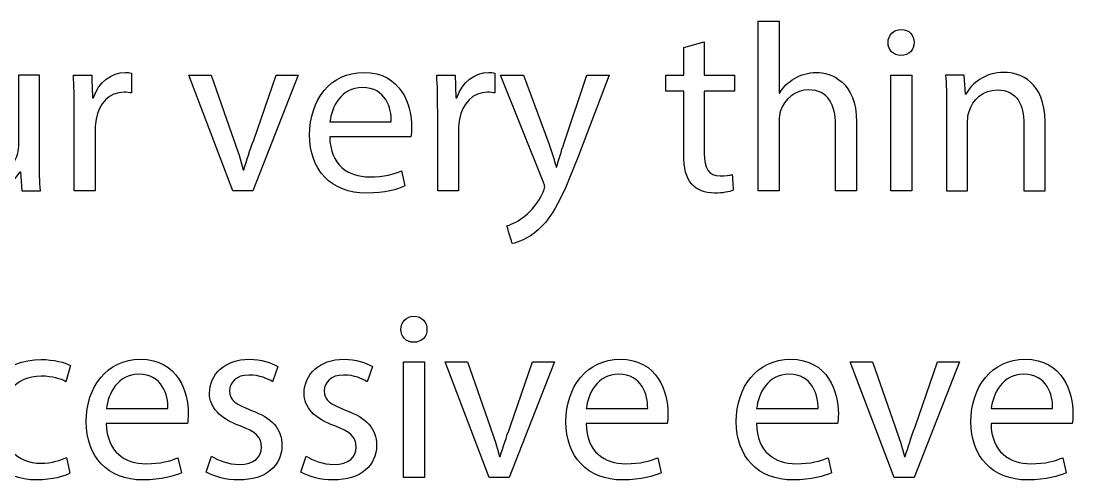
# Model space of a CAD drawing. Header units: millimetres. Extents: x -104 to 108, y -148 to 121.
# Drawn here: x 24.63 to 35.51, y 113.2 to 117.94 of the extents above; entities that cross this region are included whole.
import ezdxf

# ---------------------------------------------------------------- set-up
doc = ezdxf.new("R2010")
doc.units = ezdxf.units.MM
doc.header["$MEASUREMENT"] = 0
doc.layers.add('Capa 1', color=7, linetype='Continuous')

msp = doc.modelspace()

# ---------------------------------------------------------------- linework, layer by layer
at = {"layer": 'Capa 1', "color": 252}
for points, knots in [([(32.2528, 116.1903), (32.2528, 116.1903), (32.4702, 116.1903), (32.4702, 116.1903), (32.4702, 116.1903), (32.4702, 116.1903), (32.4702, 116.9114), (32.4702, 116.9114), (32.4702, 116.9114), (32.4702, 116.9535), (32.4726, 116.9855), (32.485, 117.0151), (32.485, 117.0151), (32.5245, 117.1337), (32.6356, 117.2324), (32.7764, 117.2324), (32.7764, 117.2324), (32.9814, 117.2325), (33.0529, 117.0694), (33.0529, 116.8768), (33.0529, 116.8768), (33.0529, 116.8768), (33.0529, 116.1903), (33.0529, 116.1903), (33.0529, 116.1903), (33.0529, 116.1903), (33.2703, 116.1903), (33.2703, 116.1903), (33.2703, 116.1903), (33.2703, 116.1903), (33.2703, 116.9015), (33.2703, 116.9015), (33.2703, 116.9015), (33.2703, 117.3141), (33.0134, 117.4127), (32.8529, 117.4127), (32.8529, 117.4127), (32.7715, 117.4127), (32.6949, 117.388), (32.6307, 117.351), (32.6307, 117.351), (32.564, 117.3141), (32.5097, 117.2596), (32.4751, 117.1979), (32.4751, 117.1979), (32.4751, 117.1979), (32.4702, 117.198), (32.4702, 117.198), (32.4702, 117.198), (32.4702, 117.198), (32.4702, 117.9437), (32.4702, 117.9437), (32.4702, 117.9437), (32.4702, 117.9437), (32.2528, 117.9437), (32.2528, 117.9437), (32.2528, 117.9437), (32.2528, 117.9437), (32.2528, 116.1903), (32.2528, 116.1903)], [0, 0, 0, 0, 0.0625, 0.0625, 0.0625, 0.0625, 0.125, 0.125, 0.125, 0.125, 0.1875, 0.1875, 0.1875, 0.1875, 0.25, 0.25, 0.25, 0.25, 0.3125, 0.3125, 0.3125, 0.3125, 0.375, 0.375, 0.375, 0.375, 0.4375, 0.4375, 0.4375, 0.4375, 0.5, 0.5, 0.5, 0.5, 0.5625, 0.5625, 0.5625, 0.5625, 0.625, 0.625, 0.625, 0.625, 0.6875, 0.6875, 0.6875, 0.6875, 0.75, 0.75, 0.75, 0.75, 0.8125, 0.8125, 0.8125, 0.8125, 0.875, 0.875, 0.875, 0.875, 1, 1, 1, 1]), ([(33.7323, 117.8572), (33.6533, 117.8572), (33.5965, 117.7979), (33.5965, 117.7214), (33.5965, 117.7214), (33.5966, 117.6474), (33.6508, 117.588), (33.7274, 117.588), (33.7274, 117.588), (33.8138, 117.5881), (33.8681, 117.6473), (33.8656, 117.7214), (33.8656, 117.7214), (33.8656, 117.7981), (33.8138, 117.8572), (33.7323, 117.8572)], [0, 0, 0, 0, 0.2, 0.2, 0.2, 0.2, 0.4, 0.4, 0.4, 0.4, 0.6, 0.6, 0.6, 0.6, 1, 1, 1, 1]), ([(31.485, 117.672), (31.485, 117.672), (31.485, 117.3857), (31.485, 117.3857), (31.485, 117.3857), (31.485, 117.3857), (31.2997, 117.3857), (31.2997, 117.3857), (31.2997, 117.3857), (31.2997, 117.3857), (31.2997, 117.2202), (31.2997, 117.2202), (31.2997, 117.2202), (31.2997, 117.2202), (31.485, 117.2202), (31.485, 117.2202), (31.485, 117.2202), (31.485, 117.2202), (31.485, 116.5681), (31.485, 116.5681), (31.485, 116.5681), (31.485, 116.4274), (31.5072, 116.3212), (31.5689, 116.257), (31.5689, 116.257), (31.6208, 116.1979), (31.7023, 116.1656), (31.8035, 116.1656), (31.8035, 116.1656), (31.8875, 116.1657), (31.9541, 116.178), (31.9961, 116.1953), (31.9961, 116.1953), (31.9961, 116.1953), (31.9863, 116.3584), (31.9863, 116.3584), (31.9863, 116.3584), (31.9592, 116.3509), (31.9171, 116.3434), (31.8603, 116.3434), (31.8603, 116.3434), (31.7394, 116.3435), (31.6973, 116.4274), (31.6973, 116.5756), (31.6973, 116.5756), (31.6973, 116.5756), (31.6974, 117.2202), (31.6974, 117.2202), (31.6974, 117.2202), (31.6974, 117.2202), (32.0086, 117.2202), (32.0086, 117.2202), (32.0086, 117.2202), (32.0086, 117.2202), (32.0086, 117.3857), (32.0086, 117.3857), (32.0086, 117.3857), (32.0086, 117.3857), (31.6974, 117.3857), (31.6974, 117.3857), (31.6974, 117.3857), (31.6974, 117.3857), (31.6974, 117.7288), (31.6974, 117.7288), (31.6974, 117.7288), (31.6974, 117.7288), (31.485, 117.672), (31.485, 117.672)], [0, 0, 0, 0, 0.0555556, 0.0555556, 0.0555556, 0.0555556, 0.1111111, 0.1111111, 0.1111111, 0.1111111, 0.1666667, 0.1666667, 0.1666667, 0.1666667, 0.2222222, 0.2222222, 0.2222222, 0.2222222, 0.2777778, 0.2777778, 0.2777778, 0.2777778, 0.3333333, 0.3333333, 0.3333333, 0.3333333, 0.3888889, 0.3888889, 0.3888889, 0.3888889, 0.4444444, 0.4444444, 0.4444444, 0.4444445, 0.5, 0.5, 0.5, 0.5, 0.5555556, 0.5555556, 0.5555556, 0.5555556, 0.6111111, 0.6111111, 0.6111111, 0.6111111, 0.6666667, 0.6666667, 0.6666667, 0.6666667, 0.7222222, 0.7222222, 0.7222222, 0.7222222, 0.7777778, 0.7777778, 0.7777778, 0.7777778, 0.8333333, 0.8333333, 0.8333333, 0.8333333, 0.8888889, 0.8888889, 0.8888889, 0.8888889, 1, 1, 1, 1]), ([(24.8244, 117.3857), (24.8244, 117.3857), (24.8244, 116.5163), (24.8244, 116.5163), (24.8244, 116.5163), (24.8244, 116.3928), (24.8269, 116.2842), (24.8344, 116.1903), (24.8344, 116.1903), (24.8344, 116.1903), (24.6418, 116.1903), (24.6418, 116.1903), (24.6418, 116.1903), (24.6418, 116.1903), (24.6294, 116.3856), (24.6294, 116.3856), (24.6294, 116.3856), (24.6294, 116.3856), (24.6244, 116.3854), (24.6244, 116.3854), (24.6244, 116.3854), (24.5676, 116.2891), (24.4417, 116.1633), (24.2293, 116.1632), (24.2293, 116.1632), (24.0416, 116.1632), (23.817, 116.2669), (23.817, 116.6868), (23.817, 116.6868), (23.817, 116.6868), (23.817, 117.3857), (23.817, 117.3857), (23.817, 117.3857), (23.817, 117.3857), (24.0343, 117.3857), (24.0343, 117.3857), (24.0343, 117.3857), (24.0343, 117.3857), (24.0342, 116.7237), (24.0342, 116.7237), (24.0342, 116.7237), (24.0342, 116.4965), (24.1034, 116.3435), (24.3009, 116.3434), (24.3009, 116.3434), (24.4466, 116.3434), (24.5479, 116.4447), (24.5873, 116.541), (24.5873, 116.541), (24.5997, 116.5731), (24.6071, 116.6126), (24.6071, 116.6523), (24.6071, 116.6523), (24.6071, 116.6523), (24.6071, 117.3857), (24.6071, 117.3857), (24.6071, 117.3857), (24.6071, 117.3857), (24.8244, 117.3857), (24.8244, 117.3857)], [0, 0, 0, 0, 0.125, 0.125, 0.125, 0.125, 0.1875, 0.1875, 0.1875, 0.1875, 0.25, 0.25, 0.25, 0.25, 0.3125, 0.3125, 0.3125, 0.3125, 0.375, 0.375, 0.375, 0.375, 0.4375, 0.4375, 0.4375, 0.4375, 0.5, 0.5, 0.5, 0.5, 0.5625, 0.5625, 0.5625, 0.5625, 0.625, 0.625, 0.625, 0.625, 0.6875, 0.6875, 0.6875, 0.6875, 0.75, 0.75, 0.75, 0.75, 0.8125, 0.8125, 0.8125, 0.8125, 0.875, 0.875, 0.875, 0.875, 0.9375, 0.9375, 0.9375, 0.9375, 1, 1, 1, 1]), ([(25.1852, 116.1903), (25.1852, 116.1903), (25.4001, 116.1903), (25.4001, 116.1903), (25.4001, 116.1903), (25.4001, 116.1903), (25.4001, 116.8275), (25.4001, 116.8275), (25.4001, 116.8275), (25.4001, 116.8646), (25.405, 116.899), (25.4099, 116.9287), (25.4099, 116.9287), (25.4396, 117.0918), (25.5482, 117.2077), (25.7013, 117.2077), (25.7013, 117.2077), (25.731, 117.2079), (25.7532, 117.2052), (25.7754, 117.2003), (25.7754, 117.2003), (25.7754, 117.2003), (25.7754, 117.4053), (25.7754, 117.4053), (25.7754, 117.4053), (25.7557, 117.4103), (25.7383, 117.4127), (25.7136, 117.4127), (25.7136, 117.4127), (25.568, 117.4127), (25.4371, 117.3114), (25.3827, 117.1509), (25.3827, 117.1509), (25.3827, 117.1509), (25.3729, 117.151), (25.3729, 117.151), (25.3729, 117.151), (25.3729, 117.151), (25.3655, 117.3857), (25.3655, 117.3857), (25.3655, 117.3857), (25.3655, 117.3857), (25.1754, 117.3857), (25.1754, 117.3857), (25.1754, 117.3857), (25.1827, 117.2746), (25.1852, 117.1534), (25.1852, 117.0126), (25.1852, 117.0126), (25.1852, 117.0126), (25.1852, 116.1903), (25.1852, 116.1903)], [0, 0, 0, 0, 0.0714286, 0.0714286, 0.0714286, 0.0714286, 0.1428571, 0.1428571, 0.1428571, 0.1428572, 0.2142857, 0.2142857, 0.2142857, 0.2142857, 0.2857143, 0.2857143, 0.2857143, 0.2857143, 0.3571429, 0.3571429, 0.3571429, 0.3571429, 0.4285714, 0.4285714, 0.4285714, 0.4285714, 0.5, 0.5, 0.5, 0.5, 0.5714286, 0.5714286, 0.5714286, 0.5714286, 0.6428571, 0.6428571, 0.6428571, 0.6428572, 0.7142857, 0.7142857, 0.7142857, 0.7142857, 0.7857143, 0.7857143, 0.7857143, 0.7857143, 0.8571429, 0.8571429, 0.8571429, 0.8571429, 1, 1, 1, 1]), ([(26.368, 117.3857), (26.368, 117.3857), (26.8224, 116.1903), (26.8224, 116.1903), (26.8224, 116.1903), (26.8224, 116.1903), (27.0298, 116.1903), (27.0298, 116.1903), (27.0298, 116.1903), (27.0298, 116.1903), (27.499, 117.3857), (27.499, 117.3857), (27.499, 117.3857), (27.499, 117.3857), (27.2718, 117.3857), (27.2718, 117.3857), (27.2718, 117.3857), (27.2718, 117.3857), (27.0397, 116.714), (27.0397, 116.714), (27.0397, 116.714), (27.0002, 116.6052), (26.9655, 116.5064), (26.9384, 116.4076), (26.9384, 116.4076), (26.9384, 116.4076), (26.931, 116.4078), (26.931, 116.4078), (26.931, 116.4078), (26.9063, 116.5064), (26.8742, 116.6052), (26.8347, 116.7138), (26.8347, 116.7138), (26.8347, 116.7138), (26.6002, 117.3857), (26.6002, 117.3857), (26.6002, 117.3857), (26.6002, 117.3857), (26.368, 117.3857), (26.368, 117.3857)], [0, 0, 0, 0, 0.0909091, 0.0909091, 0.0909091, 0.0909091, 0.1818182, 0.1818182, 0.1818182, 0.1818182, 0.2727273, 0.2727273, 0.2727273, 0.2727273, 0.3636364, 0.3636364, 0.3636364, 0.3636364, 0.4545455, 0.4545455, 0.4545455, 0.4545455, 0.5454545, 0.5454545, 0.5454545, 0.5454546, 0.6363636, 0.6363636, 0.6363636, 0.6363636, 0.7272727, 0.7272727, 0.7272727, 0.7272727, 0.8181818, 0.8181818, 0.8181818, 0.8181818, 1, 1, 1, 1]), ([(28.6647, 116.7485), (28.6672, 116.7707), (28.6721, 116.8052), (28.6721, 116.8496), (28.6721, 116.8496), (28.6721, 117.0696), (28.5684, 117.4127), (28.1782, 117.4127), (28.1782, 117.4127), (27.8301, 117.4127), (27.6176, 117.1287), (27.6176, 116.7682), (27.6176, 116.7682), (27.6176, 116.4078), (27.8374, 116.1656), (28.2053, 116.1656), (28.2053, 116.1656), (28.3955, 116.1657), (28.5264, 116.2051), (28.6029, 116.2397), (28.6029, 116.2397), (28.6029, 116.2397), (28.566, 116.3953), (28.566, 116.3953), (28.566, 116.3953), (28.4844, 116.3608), (28.3906, 116.3335), (28.235, 116.3335), (28.235, 116.3335), (28.0177, 116.3336), (27.83, 116.4545), (27.8251, 116.7484), (27.8251, 116.7484), (27.8251, 116.7484), (28.6647, 116.7485), (28.6647, 116.7485)], [0, 0, 0, 0, 0.1, 0.1, 0.1, 0.1, 0.2, 0.2, 0.2, 0.2, 0.3, 0.3, 0.3, 0.3, 0.4, 0.4, 0.4, 0.4, 0.5, 0.5, 0.5, 0.5, 0.6, 0.6, 0.6, 0.6, 0.7, 0.7, 0.7, 0.7, 0.8, 0.8, 0.8, 0.8, 1, 1, 1, 1]), ([(28.9412, 116.1903), (28.9412, 116.1903), (29.1561, 116.1903), (29.1561, 116.1903), (29.1561, 116.1903), (29.1561, 116.1903), (29.1561, 116.8275), (29.1561, 116.8275), (29.1561, 116.8275), (29.1561, 116.8646), (29.161, 116.899), (29.1659, 116.9287), (29.1659, 116.9287), (29.1956, 117.0918), (29.3042, 117.2077), (29.4573, 117.2077), (29.4573, 117.2077), (29.487, 117.2079), (29.5092, 117.2052), (29.5314, 117.2003), (29.5314, 117.2003), (29.5314, 117.2003), (29.5315, 117.4053), (29.5315, 117.4053), (29.5315, 117.4053), (29.5117, 117.4103), (29.4944, 117.4127), (29.4697, 117.4127), (29.4697, 117.4127), (29.324, 117.4127), (29.1931, 117.3114), (29.1388, 117.1509), (29.1388, 117.1509), (29.1388, 117.1509), (29.1289, 117.151), (29.1289, 117.151), (29.1289, 117.151), (29.1289, 117.151), (29.1215, 117.3857), (29.1215, 117.3857), (29.1215, 117.3857), (29.1215, 117.3857), (28.9314, 117.3857), (28.9314, 117.3857), (28.9314, 117.3857), (28.9387, 117.2746), (28.9412, 117.1534), (28.9412, 117.0126), (28.9412, 117.0126), (28.9412, 117.0126), (28.9412, 116.1903), (28.9412, 116.1903)], [0, 0, 0, 0, 0.0714286, 0.0714286, 0.0714286, 0.0714286, 0.1428571, 0.1428571, 0.1428571, 0.1428572, 0.2142857, 0.2142857, 0.2142857, 0.2142857, 0.2857143, 0.2857143, 0.2857143, 0.2857143, 0.3571429, 0.3571429, 0.3571429, 0.3571429, 0.4285714, 0.4285714, 0.4285714, 0.4285714, 0.5, 0.5, 0.5, 0.5, 0.5714286, 0.5714286, 0.5714286, 0.5714286, 0.6428571, 0.6428571, 0.6428571, 0.6428572, 0.7142857, 0.7142857, 0.7142857, 0.7142857, 0.7857143, 0.7857143, 0.7857143, 0.7857143, 0.8571429, 0.8571429, 0.8571429, 0.8571429, 1, 1, 1, 1]), ([(29.5907, 117.3857), (29.5907, 117.3857), (30.0328, 116.2842), (30.0328, 116.2842), (30.0328, 116.2842), (30.0426, 116.257), (30.0476, 116.2397), (30.0476, 116.2273), (30.0476, 116.2273), (30.0476, 116.2151), (30.0401, 116.1977), (30.0303, 116.1755), (30.0303, 116.1755), (29.9809, 116.0645), (29.9068, 115.9804), (29.8475, 115.9335), (29.8475, 115.9335), (29.7834, 115.8792), (29.7117, 115.8446), (29.6574, 115.8273), (29.6574, 115.8273), (29.6574, 115.8273), (29.7117, 115.6446), (29.7117, 115.6446), (29.7117, 115.6446), (29.7661, 115.6545), (29.8722, 115.6915), (29.9784, 115.7853), (29.9784, 115.7853), (30.1266, 115.9139), (30.2328, 116.1236), (30.3883, 116.5336), (30.3883, 116.5336), (30.3883, 116.5336), (30.7144, 117.3857), (30.7144, 117.3857), (30.7144, 117.3857), (30.7144, 117.3857), (30.4847, 117.3857), (30.4847, 117.3857), (30.4847, 117.3857), (30.4847, 117.3857), (30.2476, 116.6842), (30.2476, 116.6842), (30.2476, 116.6842), (30.218, 116.5979), (30.1932, 116.5064), (30.171, 116.4348), (30.171, 116.4348), (30.171, 116.4348), (30.1662, 116.4348), (30.1662, 116.4348), (30.1662, 116.4348), (30.1463, 116.5064), (30.1167, 116.6002), (30.0895, 116.6793), (30.0895, 116.6793), (30.0895, 116.6793), (29.8278, 117.3857), (29.8278, 117.3857), (29.8278, 117.3857), (29.8278, 117.3857), (29.5907, 117.3857), (29.5907, 117.3857)], [0, 0, 0, 0, 0.0588235, 0.0588235, 0.0588235, 0.0588235, 0.1176471, 0.1176471, 0.1176471, 0.1176471, 0.1764706, 0.1764706, 0.1764706, 0.1764706, 0.2352941, 0.2352941, 0.2352941, 0.2352941, 0.2941176, 0.2941176, 0.2941176, 0.2941177, 0.3529412, 0.3529412, 0.3529412, 0.3529412, 0.4117647, 0.4117647, 0.4117647, 0.4117647, 0.4705882, 0.4705882, 0.4705882, 0.4705882, 0.5294118, 0.5294118, 0.5294118, 0.5294118, 0.5882353, 0.5882353, 0.5882353, 0.5882353, 0.6470588, 0.6470588, 0.6470588, 0.6470588, 0.7058824, 0.7058824, 0.7058824, 0.7058824, 0.7647059, 0.7647059, 0.7647059, 0.7647059, 0.8235294, 0.8235294, 0.8235294, 0.8235294, 0.8823529, 0.8823529, 0.8823529, 0.882353, 1, 1, 1, 1]), ([(33.841, 116.1903), (33.841, 116.1903), (33.841, 117.3857), (33.841, 117.3857), (33.841, 117.3857), (33.841, 117.3857), (33.6236, 117.3857), (33.6236, 117.3857), (33.6236, 117.3857), (33.6236, 117.3857), (33.6236, 116.1903), (33.6236, 116.1903), (33.6236, 116.1903), (33.6236, 116.1903), (33.841, 116.1903), (33.841, 116.1903)], [0, 0, 0, 0, 0.2, 0.2, 0.2, 0.2, 0.4, 0.4, 0.4, 0.4, 0.6, 0.6, 0.6, 0.6, 1, 1, 1, 1]), ([(34.2014, 116.1903), (34.2014, 116.1903), (34.2014, 117.062), (34.2014, 117.062), (34.2014, 117.062), (34.2014, 117.1855), (34.1989, 117.2869), (34.1916, 117.3857), (34.1916, 117.3857), (34.1916, 117.3857), (34.3842, 117.3857), (34.3842, 117.3857), (34.3842, 117.3857), (34.3842, 117.3857), (34.3966, 117.1881), (34.3966, 117.1881), (34.3966, 117.1881), (34.3966, 117.1881), (34.4014, 117.188), (34.4014, 117.188), (34.4014, 117.188), (34.4607, 117.3016), (34.599, 117.4127), (34.7965, 117.4127), (34.7965, 117.4127), (34.962, 117.4127), (35.2189, 117.3141), (35.2189, 116.9041), (35.2189, 116.9041), (35.2189, 116.9041), (35.2189, 116.1903), (35.2189, 116.1903), (35.2189, 116.1903), (35.2189, 116.1903), (35.0015, 116.1903), (35.0015, 116.1903), (35.0015, 116.1903), (35.0015, 116.1903), (35.0015, 116.8793), (35.0015, 116.8793), (35.0015, 116.8793), (35.0015, 117.0719), (34.93, 117.2325), (34.7249, 117.2324), (34.7249, 117.2324), (34.5817, 117.2324), (34.4706, 117.1313), (34.4335, 117.0102), (34.4335, 117.0102), (34.4236, 116.983), (34.4188, 116.946), (34.4188, 116.9091), (34.4188, 116.9091), (34.4188, 116.9091), (34.4188, 116.1903), (34.4188, 116.1903), (34.4188, 116.1903), (34.4188, 116.1903), (34.2014, 116.1903), (34.2014, 116.1903)], [0, 0, 0, 0, 0.125, 0.125, 0.125, 0.125, 0.1875, 0.1875, 0.1875, 0.1875, 0.25, 0.25, 0.25, 0.25, 0.3125, 0.3125, 0.3125, 0.3125, 0.375, 0.375, 0.375, 0.375, 0.4375, 0.4375, 0.4375, 0.4375, 0.5, 0.5, 0.5, 0.5, 0.5625, 0.5625, 0.5625, 0.5625, 0.625, 0.625, 0.625, 0.625, 0.6875, 0.6875, 0.6875, 0.6875, 0.75, 0.75, 0.75, 0.75, 0.8125, 0.8125, 0.8125, 0.8125, 0.875, 0.875, 0.875, 0.875, 0.9375, 0.9375, 0.9375, 0.9375, 1, 1, 1, 1]), ([(27.8276, 116.9041), (27.8448, 117.0547), (27.9411, 117.2571), (28.1609, 117.2571), (28.1609, 117.2571), (28.4054, 117.2571), (28.4646, 117.0423), (28.4622, 116.904), (28.4622, 116.904), (28.4622, 116.904), (27.8276, 116.9041), (27.8276, 116.9041)], [0, 0, 0, 0, 0.25, 0.25, 0.25, 0.25, 0.5, 0.5, 0.5, 0.5, 1, 1, 1, 1]), ([(28.6967, 114.8939), (28.6178, 114.8939), (28.5609, 114.8347), (28.5609, 114.7581), (28.5609, 114.7581), (28.561, 114.6842), (28.6152, 114.6247), (28.6918, 114.6247), (28.6918, 114.6247), (28.7783, 114.6248), (28.8326, 114.684), (28.8301, 114.7581), (28.8301, 114.7581), (28.8301, 114.8348), (28.7782, 114.8939), (28.6967, 114.8939)], [0, 0, 0, 0, 0.2, 0.2, 0.2, 0.2, 0.4, 0.4, 0.4, 0.4, 0.6, 0.6, 0.6, 0.6, 1, 1, 1, 1]), ([(25.1037, 113.4346), (25.0419, 113.4074), (24.9604, 113.3752), (24.837, 113.3752), (24.837, 113.3752), (24.5999, 113.3753), (24.4221, 113.5456), (24.4221, 113.8222), (24.4221, 113.8222), (24.4221, 114.0716), (24.5703, 114.2741), (24.8444, 114.2741), (24.8444, 114.2741), (24.9629, 114.2742), (25.0444, 114.2469), (25.0962, 114.2173), (25.0962, 114.2173), (25.0962, 114.2173), (25.1457, 114.3853), (25.1457, 114.3853), (25.1457, 114.3853), (25.0864, 114.4149), (24.9728, 114.4469), (24.8444, 114.4469), (24.8444, 114.4469), (24.4542, 114.447), (24.2023, 114.1802), (24.2023, 113.8123), (24.2023, 113.8123), (24.2023, 113.4469), (24.4369, 113.2023), (24.7974, 113.2023), (24.7974, 113.2023), (24.958, 113.2024), (25.0839, 113.2419), (25.1407, 113.2715), (25.1407, 113.2715), (25.1407, 113.2715), (25.1037, 113.4346), (25.1037, 113.4346)], [0, 0, 0, 0, 0.0909091, 0.0909091, 0.0909091, 0.0909091, 0.1818182, 0.1818182, 0.1818182, 0.1818182, 0.2727273, 0.2727273, 0.2727273, 0.2727273, 0.3636364, 0.3636364, 0.3636364, 0.3636364, 0.4545455, 0.4545455, 0.4545455, 0.4545455, 0.5454545, 0.5454545, 0.5454545, 0.5454546, 0.6363636, 0.6363636, 0.6363636, 0.6363636, 0.7272727, 0.7272727, 0.7272727, 0.7272727, 0.8181818, 0.8181818, 0.8181818, 0.8181818, 1, 1, 1, 1]), ([(26.3557, 113.7853), (26.3582, 113.8075), (26.3631, 113.8419), (26.3631, 113.8864), (26.3631, 113.8864), (26.3631, 114.1063), (26.2593, 114.4494), (25.8692, 114.4494), (25.8692, 114.4494), (25.521, 114.4494), (25.3086, 114.1654), (25.3086, 113.8049), (25.3086, 113.8049), (25.3086, 113.4445), (25.5284, 113.2023), (25.8963, 113.2023), (25.8963, 113.2023), (26.0865, 113.2024), (26.2174, 113.2419), (26.2939, 113.2764), (26.2939, 113.2764), (26.2939, 113.2764), (26.257, 113.432), (26.257, 113.432), (26.257, 113.432), (26.1754, 113.3975), (26.0815, 113.3703), (25.926, 113.3703), (25.926, 113.3703), (25.7087, 113.3703), (25.521, 113.4913), (25.516, 113.7852), (25.516, 113.7852), (25.516, 113.7852), (26.3557, 113.7853), (26.3557, 113.7853)], [0, 0, 0, 0, 0.1, 0.1, 0.1, 0.1, 0.2, 0.2, 0.2, 0.2, 0.3, 0.3, 0.3, 0.3, 0.4, 0.4, 0.4, 0.4, 0.5, 0.5, 0.5, 0.5, 0.6, 0.6, 0.6, 0.6, 0.7, 0.7, 0.7, 0.7, 0.8, 0.8, 0.8, 0.8, 1, 1, 1, 1]), ([(26.5483, 113.284), (26.6322, 113.2346), (26.7532, 113.2023), (26.8841, 113.2023), (26.8841, 113.2023), (27.1681, 113.2024), (27.331, 113.3505), (27.331, 113.5604), (27.331, 113.5604), (27.3311, 113.7382), (27.2249, 113.8419), (27.0174, 113.921), (27.0174, 113.921), (26.8619, 113.9803), (26.7902, 114.0247), (26.7902, 114.1235), (26.7902, 114.1235), (26.7903, 114.2125), (26.8618, 114.2864), (26.9903, 114.2864), (26.9903, 114.2864), (27.1014, 114.2865), (27.1878, 114.2469), (27.2347, 114.2173), (27.2347, 114.2173), (27.2347, 114.2173), (27.2891, 114.3754), (27.2891, 114.3754), (27.2891, 114.3754), (27.2225, 114.4149), (27.1162, 114.4494), (26.9952, 114.4494), (26.9952, 114.4494), (26.7385, 114.4494), (26.5828, 114.2914), (26.5828, 114.0988), (26.5828, 114.0988), (26.5829, 113.9557), (26.684, 113.837), (26.8989, 113.7604), (26.8989, 113.7604), (27.0594, 113.7013), (27.1211, 113.6444), (27.1211, 113.5407), (27.1211, 113.5407), (27.1211, 113.442), (27.0471, 113.3629), (26.889, 113.3629), (26.889, 113.3629), (26.7804, 113.363), (26.6668, 113.4073), (26.6026, 113.4493), (26.6026, 113.4493), (26.6026, 113.4493), (26.5483, 113.284), (26.5483, 113.284)], [0, 0, 0, 0, 0.0666667, 0.0666667, 0.0666667, 0.0666667, 0.1333333, 0.1333333, 0.1333333, 0.1333333, 0.2, 0.2, 0.2, 0.2, 0.2666667, 0.2666667, 0.2666667, 0.2666667, 0.3333333, 0.3333333, 0.3333333, 0.3333333, 0.4, 0.4, 0.4, 0.4, 0.4666667, 0.4666667, 0.4666667, 0.4666667, 0.5333333, 0.5333333, 0.5333333, 0.5333333, 0.6, 0.6, 0.6, 0.6, 0.6666667, 0.6666667, 0.6666667, 0.6666667, 0.7333333, 0.7333333, 0.7333333, 0.7333333, 0.8, 0.8, 0.8, 0.8, 0.8666667, 0.8666667, 0.8666667, 0.8666667, 1, 1, 1, 1]), ([(27.5264, 113.284), (27.6103, 113.2346), (27.7313, 113.2023), (27.8622, 113.2023), (27.8622, 113.2023), (28.1462, 113.2024), (28.3091, 113.3505), (28.3091, 113.5604), (28.3091, 113.5604), (28.3092, 113.7382), (28.203, 113.8419), (27.9955, 113.921), (27.9955, 113.921), (27.84, 113.9803), (27.7683, 114.0247), (27.7683, 114.1235), (27.7683, 114.1235), (27.7684, 114.2125), (27.8399, 114.2864), (27.9684, 114.2864), (27.9684, 114.2864), (28.0795, 114.2865), (28.1659, 114.2469), (28.2128, 114.2173), (28.2128, 114.2173), (28.2128, 114.2173), (28.2672, 114.3754), (28.2672, 114.3754), (28.2672, 114.3754), (28.2005, 114.4149), (28.0943, 114.4494), (27.9733, 114.4494), (27.9733, 114.4494), (27.7166, 114.4494), (27.5609, 114.2914), (27.5609, 114.0988), (27.5609, 114.0988), (27.561, 113.9557), (27.6621, 113.837), (27.877, 113.7604), (27.877, 113.7604), (28.0375, 113.7013), (28.0992, 113.6444), (28.0992, 113.5407), (28.0992, 113.5407), (28.0992, 113.442), (28.0252, 113.3629), (27.8671, 113.3629), (27.8671, 113.3629), (27.7585, 113.363), (27.6449, 113.4073), (27.5807, 113.4493), (27.5807, 113.4493), (27.5807, 113.4493), (27.5264, 113.284), (27.5264, 113.284)], [0, 0, 0, 0, 0.0666667, 0.0666667, 0.0666667, 0.0666667, 0.1333333, 0.1333333, 0.1333333, 0.1333333, 0.2, 0.2, 0.2, 0.2, 0.2666667, 0.2666667, 0.2666667, 0.2666667, 0.3333333, 0.3333333, 0.3333333, 0.3333333, 0.4, 0.4, 0.4, 0.4, 0.4666667, 0.4666667, 0.4666667, 0.4666667, 0.5333333, 0.5333333, 0.5333333, 0.5333333, 0.6, 0.6, 0.6, 0.6, 0.6666667, 0.6666667, 0.6666667, 0.6666667, 0.7333333, 0.7333333, 0.7333333, 0.7333333, 0.8, 0.8, 0.8, 0.8, 0.8666667, 0.8666667, 0.8666667, 0.8666667, 1, 1, 1, 1]), ([(28.8055, 113.227), (28.8055, 113.227), (28.8055, 114.4224), (28.8055, 114.4224), (28.8055, 114.4224), (28.8055, 114.4224), (28.5881, 114.4224), (28.5881, 114.4224), (28.5881, 114.4224), (28.5881, 114.4224), (28.5881, 113.227), (28.5881, 113.227), (28.5881, 113.227), (28.5881, 113.227), (28.8055, 113.227), (28.8055, 113.227)], [0, 0, 0, 0, 0.2, 0.2, 0.2, 0.2, 0.4, 0.4, 0.4, 0.4, 0.6, 0.6, 0.6, 0.6, 1, 1, 1, 1]), ([(29.0181, 114.4224), (29.0181, 114.4224), (29.4725, 113.227), (29.4725, 113.227), (29.4725, 113.227), (29.4725, 113.227), (29.6799, 113.227), (29.6799, 113.227), (29.6799, 113.227), (29.6799, 113.227), (30.1491, 114.4224), (30.1491, 114.4224), (30.1491, 114.4224), (30.1491, 114.4224), (29.9219, 114.4224), (29.9219, 114.4224), (29.9219, 114.4224), (29.9219, 114.4224), (29.6898, 113.7507), (29.6898, 113.7507), (29.6898, 113.7507), (29.6503, 113.642), (29.6157, 113.5431), (29.5885, 113.4444), (29.5885, 113.4444), (29.5885, 113.4444), (29.5812, 113.4445), (29.5812, 113.4445), (29.5812, 113.4445), (29.5565, 113.5432), (29.5243, 113.6419), (29.4848, 113.7506), (29.4848, 113.7506), (29.4848, 113.7506), (29.2503, 114.4224), (29.2503, 114.4224), (29.2503, 114.4224), (29.2503, 114.4224), (29.0181, 114.4224), (29.0181, 114.4224)], [0, 0, 0, 0, 0.0909091, 0.0909091, 0.0909091, 0.0909091, 0.1818182, 0.1818182, 0.1818182, 0.1818182, 0.2727273, 0.2727273, 0.2727273, 0.2727273, 0.3636364, 0.3636364, 0.3636364, 0.3636364, 0.4545455, 0.4545455, 0.4545455, 0.4545455, 0.5454545, 0.5454545, 0.5454545, 0.5454546, 0.6363636, 0.6363636, 0.6363636, 0.6363636, 0.7272727, 0.7272727, 0.7272727, 0.7272727, 0.8181818, 0.8181818, 0.8181818, 0.8181818, 1, 1, 1, 1]), ([(31.3144, 113.7853), (31.3169, 113.8075), (31.3218, 113.8419), (31.3218, 113.8864), (31.3218, 113.8864), (31.3219, 114.1063), (31.2181, 114.4494), (30.8279, 114.4494), (30.8279, 114.4494), (30.4798, 114.4494), (30.2673, 114.1654), (30.2673, 113.8049), (30.2673, 113.8049), (30.2674, 113.4445), (30.4871, 113.2023), (30.8551, 113.2023), (30.8551, 113.2023), (31.0452, 113.2024), (31.1761, 113.2419), (31.2527, 113.2764), (31.2527, 113.2764), (31.2527, 113.2764), (31.2157, 113.432), (31.2157, 113.432), (31.2157, 113.432), (31.1341, 113.3975), (31.0403, 113.3703), (30.8847, 113.3703), (30.8847, 113.3703), (30.6674, 113.3703), (30.4797, 113.4913), (30.4748, 113.7852), (30.4748, 113.7852), (30.4748, 113.7852), (31.3144, 113.7853), (31.3144, 113.7853)], [0, 0, 0, 0, 0.1, 0.1, 0.1, 0.1, 0.2, 0.2, 0.2, 0.2, 0.3, 0.3, 0.3, 0.3, 0.4, 0.4, 0.4, 0.4, 0.5, 0.5, 0.5, 0.5, 0.6, 0.6, 0.6, 0.6, 0.7, 0.7, 0.7, 0.7, 0.8, 0.8, 0.8, 0.8, 1, 1, 1, 1]), ([(33.0753, 113.7853), (33.0777, 113.8075), (33.0826, 113.8419), (33.0826, 113.8864), (33.0826, 113.8864), (33.0827, 114.1063), (32.9789, 114.4494), (32.5887, 114.4494), (32.5887, 114.4494), (32.2406, 114.4494), (32.0282, 114.1654), (32.0282, 113.8049), (32.0282, 113.8049), (32.0282, 113.4445), (32.248, 113.2023), (32.6159, 113.2023), (32.6159, 113.2023), (32.8061, 113.2024), (32.9369, 113.2419), (33.0135, 113.2764), (33.0135, 113.2764), (33.0135, 113.2764), (32.9765, 113.432), (32.9765, 113.432), (32.9765, 113.432), (32.895, 113.3975), (32.8011, 113.3703), (32.6455, 113.3703), (32.6455, 113.3703), (32.4283, 113.3703), (32.2406, 113.4913), (32.2356, 113.7852), (32.2356, 113.7852), (32.2356, 113.7852), (33.0753, 113.7853), (33.0753, 113.7853)], [0, 0, 0, 0, 0.1, 0.1, 0.1, 0.1, 0.2, 0.2, 0.2, 0.2, 0.3, 0.3, 0.3, 0.3, 0.4, 0.4, 0.4, 0.4, 0.5, 0.5, 0.5, 0.5, 0.6, 0.6, 0.6, 0.6, 0.7, 0.7, 0.7, 0.7, 0.8, 0.8, 0.8, 0.8, 1, 1, 1, 1]), ([(33.2037, 114.4224), (33.2037, 114.4224), (33.6581, 113.227), (33.6581, 113.227), (33.6581, 113.227), (33.6581, 113.227), (33.8654, 113.227), (33.8654, 113.227), (33.8654, 113.227), (33.8654, 113.227), (34.3346, 114.4224), (34.3346, 114.4224), (34.3346, 114.4224), (34.3346, 114.4224), (34.1074, 114.4224), (34.1074, 114.4224), (34.1074, 114.4224), (34.1074, 114.4224), (33.8754, 113.7507), (33.8754, 113.7507), (33.8754, 113.7507), (33.8359, 113.642), (33.8012, 113.5431), (33.7741, 113.4444), (33.7741, 113.4444), (33.7741, 113.4444), (33.7667, 113.4445), (33.7667, 113.4445), (33.7667, 113.4445), (33.742, 113.5432), (33.7098, 113.6419), (33.6703, 113.7506), (33.6703, 113.7506), (33.6703, 113.7506), (33.4358, 114.4224), (33.4358, 114.4224), (33.4358, 114.4224), (33.4358, 114.4224), (33.2037, 114.4224), (33.2037, 114.4224)], [0, 0, 0, 0, 0.0909091, 0.0909091, 0.0909091, 0.0909091, 0.1818182, 0.1818182, 0.1818182, 0.1818182, 0.2727273, 0.2727273, 0.2727273, 0.2727273, 0.3636364, 0.3636364, 0.3636364, 0.3636364, 0.4545455, 0.4545455, 0.4545455, 0.4545455, 0.5454545, 0.5454545, 0.5454545, 0.5454546, 0.6363636, 0.6363636, 0.6363636, 0.6363636, 0.7272727, 0.7272727, 0.7272727, 0.7272727, 0.8181818, 0.8181818, 0.8181818, 0.8181818, 1, 1, 1, 1]), ([(35.5004, 113.7853), (35.5029, 113.8075), (35.5077, 113.8419), (35.5077, 113.8864), (35.5077, 113.8864), (35.5078, 114.1063), (35.404, 114.4494), (35.0139, 114.4494), (35.0139, 114.4494), (34.6657, 114.4494), (34.4533, 114.1654), (34.4533, 113.8049), (34.4533, 113.8049), (34.4533, 113.4445), (34.6731, 113.2023), (35.041, 113.2023), (35.041, 113.2023), (35.2312, 113.2024), (35.362, 113.2419), (35.4386, 113.2764), (35.4386, 113.2764), (35.4386, 113.2764), (35.4016, 113.432), (35.4016, 113.432), (35.4016, 113.432), (35.3201, 113.3975), (35.2262, 113.3703), (35.0707, 113.3703), (35.0707, 113.3703), (34.8534, 113.3703), (34.6657, 113.4913), (34.6607, 113.7852), (34.6607, 113.7852), (34.6607, 113.7852), (35.5004, 113.7853), (35.5004, 113.7853)], [0, 0, 0, 0, 0.1, 0.1, 0.1, 0.1, 0.2, 0.2, 0.2, 0.2, 0.3, 0.3, 0.3, 0.3, 0.4, 0.4, 0.4, 0.4, 0.5, 0.5, 0.5, 0.5, 0.6, 0.6, 0.6, 0.6, 0.7, 0.7, 0.7, 0.7, 0.8, 0.8, 0.8, 0.8, 1, 1, 1, 1]), ([(25.5186, 113.9408), (25.5358, 114.0914), (25.6321, 114.2938), (25.8519, 114.2938), (25.8519, 114.2938), (26.0964, 114.2938), (26.1556, 114.079), (26.1531, 113.9407), (26.1531, 113.9407), (26.1531, 113.9407), (25.5186, 113.9408), (25.5186, 113.9408)], [0, 0, 0, 0, 0.25, 0.25, 0.25, 0.25, 0.5, 0.5, 0.5, 0.5, 1, 1, 1, 1]), ([(30.4773, 113.9408), (30.4946, 114.0914), (30.5909, 114.2938), (30.8106, 114.2938), (30.8106, 114.2938), (31.0552, 114.2938), (31.1144, 114.079), (31.1119, 113.9407), (31.1119, 113.9407), (31.1119, 113.9407), (30.4773, 113.9408), (30.4773, 113.9408)], [0, 0, 0, 0, 0.25, 0.25, 0.25, 0.25, 0.5, 0.5, 0.5, 0.5, 1, 1, 1, 1]), ([(32.2382, 113.9408), (32.2554, 114.0914), (32.3517, 114.2938), (32.5715, 114.2938), (32.5715, 114.2938), (32.816, 114.2938), (32.8752, 114.079), (32.8727, 113.9407), (32.8727, 113.9407), (32.8727, 113.9407), (32.2382, 113.9408), (32.2382, 113.9408)], [0, 0, 0, 0, 0.25, 0.25, 0.25, 0.25, 0.5, 0.5, 0.5, 0.5, 1, 1, 1, 1]), ([(34.6633, 113.9408), (34.6805, 114.0914), (34.7768, 114.2938), (34.9966, 114.2938), (34.9966, 114.2938), (35.2411, 114.2938), (35.3003, 114.079), (35.2978, 113.9407), (35.2978, 113.9407), (35.2978, 113.9407), (34.6633, 113.9408), (34.6633, 113.9408)], [0, 0, 0, 0, 0.25, 0.25, 0.25, 0.25, 0.5, 0.5, 0.5, 0.5, 1, 1, 1, 1])]:
    msp.add_open_spline(points, degree=3, knots=knots, dxfattribs=at)

doc.saveas('drawing.dxf')
